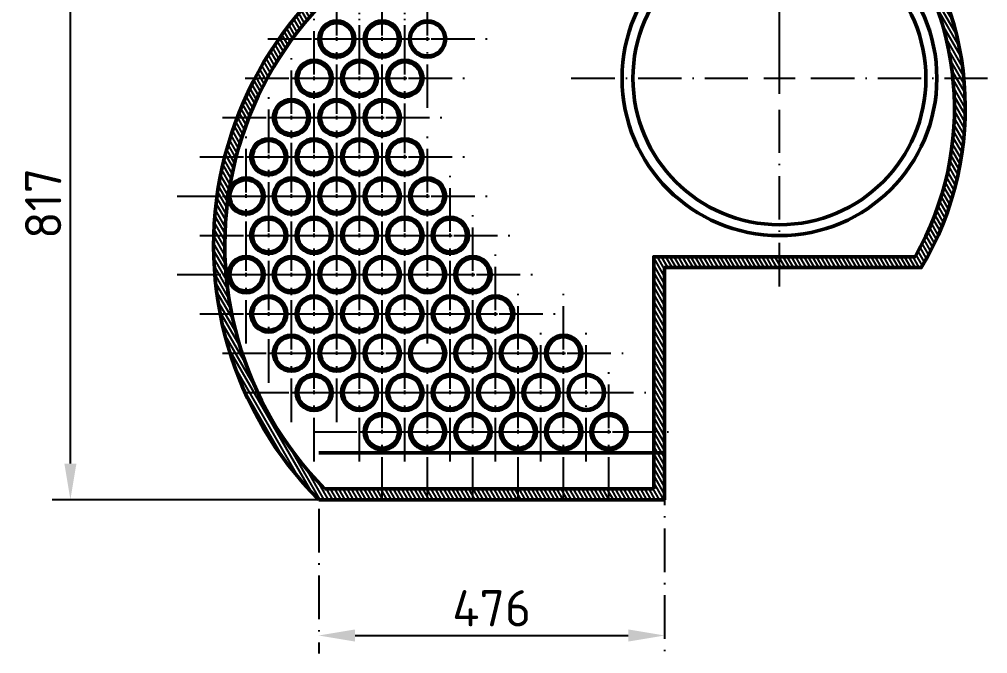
# Paper-space layout 'Layout1' of a CAD drawing. Header units: millimetres. Extents: x 198 to 1020, y 107 to 694.
# Drawn here: x 339.1 to 405.8, y 409.3 to 453 of the extents above; entities that cross this region are included whole.
import ezdxf

# ---------------------------------------------------------------- set-up
doc = ezdxf.new("R2010")
doc.units = ezdxf.units.MM
doc.header["$LTSCALE"] = 0.25
doc.linetypes.add('ACAD_ISO10W100', pattern=[18, 12, -3, 0, -3])
for name, color, linetype, lineweight in [('Center', 200, 'ACAD_ISO10W100', 25), ('Chu cai', 90, 'Continuous', 25), ('Dam', 7, 'Continuous', 50), ('NET 05', 130, 'Continuous', 50), ('NET MANH', 5, 'Continuous', 25), ('NET05', 7, 'Continuous', 50)]:
    doc.layers.add(name, color=color, linetype=linetype, lineweight=lineweight)
doc.styles.add('style2', font='isocpeur.ttf', dxfattribs={"height": 2.5})
doc.dimstyles.new('ISO-25 1 20', dxfattribs={"dimtxt": 2.5, "dimasz": 2.5, "dimexe": 1.25, "dimexo": 0.625, "dimtad": 1, "dimtoh": 1, "dimlfac": 20, "dimtxsty": 'style2', "dimcen": 2.5, "dimadec": 0, "dimazin": 0, "dimtfac": 1, "dimtmove": 0, "dimatfit": 3, "dimfxl": 1, "dimlwd": -1, "dimarcsym": 0})
pattern_1 = [(120, (922.4601, 392.8445), (-0.21650635, -0.125), [])]

# ---------------------------------------------------------------- blocks, each defined once
blk = doc.blocks.new('*U370')
at = {"layer": 'Center', "color": 0, "transparency": 16777216}
for p, q in [((0, 2.168), (0, 14.341)), ((-14.341, 0), (-2.168, 0)), ((2.168, 0), (14.341, 0)), ((0, -14.341), (0, -2.168))]:
    blk.add_line(p, q, dxfattribs=at)
at = {"layer": 'Center', "color": 0, "linetype": 'Continuous', "transparency": 16777216}
for p, q in [((0, -1.084), (0, 1.084)), ((-1.084, 0), (1.084, 0))]:
    blk.add_line(p, q, dxfattribs=at)
blk = doc.blocks.new('*U371')
at = {"layer": 'Center', "color": 0, "linetype": 'ACAD_ISO10W100', "transparency": 16777216}
for p, q in [((0, 0.25), (0, 4.75)), ((-4.75, 0), (-0.25, 0)), ((0.25, 0), (4.75, 0)), ((0, -4.75), (0, -0.25))]:
    blk.add_line(p, q, dxfattribs=at)
at = {"layer": 'Center', "color": 0, "linetype": 'Continuous', "transparency": 16777216}
for p, q in [((-0.125, 0), (0.125, 0)), ((0, -0.125), (0, 0.125))]:
    blk.add_line(p, q, dxfattribs=at)
blk = doc.blocks.new('*D491')
at = {"layer": 'Chu cai', "color": 0, "lineweight": -2}
for p, q in [((365.638, 454.989), (365.638, 473.789)), ((391.444, 449.576), (391.444, 473.789))]:
    blk.add_line(p, q, dxfattribs=at)
at = {"layer": 'Chu cai', "color": 0}
blk.add_line((368.138, 472.539), (388.944, 472.539), dxfattribs=at)
for points in [[(368.138, 472.955), (368.138, 472.122), (365.638, 472.539)], [(388.944, 472.955), (388.944, 472.122), (391.444, 472.539)]]:
    blk.add_solid(points, dxfattribs=at)
at = {"layer": 'Chu cai', "color": 0, "insert": (378.541, 474.414), "char_height": 2.5, "attachment_point": 5, "style": 'style2'}
blk.add_mtext('516', dxfattribs=at)
blk = doc.blocks.new('*U410')
at = {"layer": 'Center', "color": 0, "linetype": 'ACAD_ISO10W100', "transparency": 16777216}
for p, q in [((0, 0.25), (0, 4.75)), ((-4.75, 0), (-0.25, 0)), ((0.25, 0), (4.75, 0)), ((0, -4.75), (0, -0.25))]:
    blk.add_line(p, q, dxfattribs=at)
at = {"layer": 'Center', "color": 0, "linetype": 'Continuous', "transparency": 16777216}
for p, q in [((-0.125, 0), (0.125, 0)), ((0, -0.125), (0, 0.125))]:
    blk.add_line(p, q, dxfattribs=at)
blk = doc.blocks.new('*U394')
at = {"layer": 'Center', "color": 0, "linetype": 'ACAD_ISO10W100', "transparency": 16777216}
for p, q in [((0, 0.25), (0, 4.75)), ((-4.75, 0), (-0.25, 0)), ((0.25, 0), (4.75, 0)), ((0, -4.75), (0, -0.25))]:
    blk.add_line(p, q, dxfattribs=at)
at = {"layer": 'Center', "color": 0, "linetype": 'Continuous', "transparency": 16777216}
for p, q in [((-0.125, 0), (0.125, 0)), ((0, -0.125), (0, 0.125))]:
    blk.add_line(p, q, dxfattribs=at)
blk = doc.blocks.new('*U395')
at = {"layer": 'Center', "color": 0, "linetype": 'ACAD_ISO10W100', "transparency": 16777216}
for p, q in [((0, 0.25), (0, 4.75)), ((-4.75, 0), (-0.25, 0)), ((0.25, 0), (4.75, 0)), ((0, -4.75), (0, -0.25))]:
    blk.add_line(p, q, dxfattribs=at)
at = {"layer": 'Center', "color": 0, "linetype": 'Continuous', "transparency": 16777216}
for p, q in [((-0.125, 0), (0.125, 0)), ((0, -0.125), (0, 0.125))]:
    blk.add_line(p, q, dxfattribs=at)
blk = doc.blocks.new('*U396')
at = {"layer": 'Center', "color": 0, "linetype": 'ACAD_ISO10W100', "transparency": 16777216}
for p, q in [((0, 0.25), (0, 4.75)), ((-4.75, 0), (-0.25, 0)), ((0.25, 0), (4.75, 0)), ((0, -4.75), (0, -0.25))]:
    blk.add_line(p, q, dxfattribs=at)
at = {"layer": 'Center', "color": 0, "linetype": 'Continuous', "transparency": 16777216}
for p, q in [((-0.125, 0), (0.125, 0)), ((0, -0.125), (0, 0.125))]:
    blk.add_line(p, q, dxfattribs=at)
blk = doc.blocks.new('*U397')
at = {"layer": 'Center', "color": 0, "linetype": 'ACAD_ISO10W100', "transparency": 16777216}
for p, q in [((0, 0.25), (0, 4.75)), ((-4.75, 0), (-0.25, 0)), ((0.25, 0), (4.75, 0)), ((0, -4.75), (0, -0.25))]:
    blk.add_line(p, q, dxfattribs=at)
at = {"layer": 'Center', "color": 0, "linetype": 'Continuous', "transparency": 16777216}
for p, q in [((-0.125, 0), (0.125, 0)), ((0, -0.125), (0, 0.125))]:
    blk.add_line(p, q, dxfattribs=at)
blk = doc.blocks.new('*U398')
at = {"layer": 'Center', "color": 0, "linetype": 'ACAD_ISO10W100', "transparency": 16777216}
for p, q in [((0, 0.25), (0, 4.75)), ((-4.75, 0), (-0.25, 0)), ((0.25, 0), (4.75, 0)), ((0, -4.75), (0, -0.25))]:
    blk.add_line(p, q, dxfattribs=at)
at = {"layer": 'Center', "color": 0, "linetype": 'Continuous', "transparency": 16777216}
for p, q in [((-0.125, 0), (0.125, 0)), ((0, -0.125), (0, 0.125))]:
    blk.add_line(p, q, dxfattribs=at)
blk = doc.blocks.new('*U399')
at = {"layer": 'Center', "color": 0, "linetype": 'ACAD_ISO10W100', "transparency": 16777216}
for p, q in [((0, 0.25), (0, 4.75)), ((-4.75, 0), (-0.25, 0)), ((0.25, 0), (4.75, 0)), ((0, -4.75), (0, -0.25))]:
    blk.add_line(p, q, dxfattribs=at)
at = {"layer": 'Center', "color": 0, "linetype": 'Continuous', "transparency": 16777216}
for p, q in [((-0.125, 0), (0.125, 0)), ((0, -0.125), (0, 0.125))]:
    blk.add_line(p, q, dxfattribs=at)
blk = doc.blocks.new('*U400')
at = {"layer": 'Center', "color": 0, "linetype": 'ACAD_ISO10W100', "transparency": 16777216}
for p, q in [((0, 0.25), (0, 4.75)), ((-4.75, 0), (-0.25, 0)), ((0.25, 0), (4.75, 0)), ((0, -4.75), (0, -0.25))]:
    blk.add_line(p, q, dxfattribs=at)
at = {"layer": 'Center', "color": 0, "linetype": 'Continuous', "transparency": 16777216}
for p, q in [((-0.125, 0), (0.125, 0)), ((0, -0.125), (0, 0.125))]:
    blk.add_line(p, q, dxfattribs=at)
blk = doc.blocks.new('*U401')
at = {"layer": 'Center', "color": 0, "linetype": 'ACAD_ISO10W100', "transparency": 16777216}
for p, q in [((0, 0.25), (0, 4.75)), ((-4.75, 0), (-0.25, 0)), ((0.25, 0), (4.75, 0)), ((0, -4.75), (0, -0.25))]:
    blk.add_line(p, q, dxfattribs=at)
at = {"layer": 'Center', "color": 0, "linetype": 'Continuous', "transparency": 16777216}
for p, q in [((-0.125, 0), (0.125, 0)), ((0, -0.125), (0, 0.125))]:
    blk.add_line(p, q, dxfattribs=at)
blk = doc.blocks.new('*U411')
at = {"layer": 'Center', "color": 0, "linetype": 'ACAD_ISO10W100', "transparency": 16777216}
for p, q in [((0, 0.25), (0, 4.75)), ((-4.75, 0), (-0.25, 0)), ((0.25, 0), (4.75, 0)), ((0, -4.75), (0, -0.25))]:
    blk.add_line(p, q, dxfattribs=at)
at = {"layer": 'Center', "color": 0, "linetype": 'Continuous', "transparency": 16777216}
for p, q in [((-0.125, 0), (0.125, 0)), ((0, -0.125), (0, 0.125))]:
    blk.add_line(p, q, dxfattribs=at)
blk = doc.blocks.new('*U412')
at = {"layer": 'Center', "color": 0, "linetype": 'ACAD_ISO10W100', "transparency": 16777216}
for p, q in [((0, 0.25), (0, 4.75)), ((-4.75, 0), (-0.25, 0)), ((0.25, 0), (4.75, 0)), ((0, -4.75), (0, -0.25))]:
    blk.add_line(p, q, dxfattribs=at)
at = {"layer": 'Center', "color": 0, "linetype": 'Continuous', "transparency": 16777216}
for p, q in [((-0.125, 0), (0.125, 0)), ((0, -0.125), (0, 0.125))]:
    blk.add_line(p, q, dxfattribs=at)
blk = doc.blocks.new('*U413')
at = {"layer": 'Center', "color": 0, "linetype": 'ACAD_ISO10W100', "transparency": 16777216}
for p, q in [((0, 0.25), (0, 4.75)), ((-4.75, 0), (-0.25, 0)), ((0.25, 0), (4.75, 0)), ((0, -4.75), (0, -0.25))]:
    blk.add_line(p, q, dxfattribs=at)
at = {"layer": 'Center', "color": 0, "linetype": 'Continuous', "transparency": 16777216}
for p, q in [((-0.125, 0), (0.125, 0)), ((0, -0.125), (0, 0.125))]:
    blk.add_line(p, q, dxfattribs=at)
blk = doc.blocks.new('*U414')
at = {"layer": 'Center', "color": 0, "linetype": 'ACAD_ISO10W100', "transparency": 16777216}
for p, q in [((0, 0.25), (0, 4.75)), ((-4.75, 0), (-0.25, 0)), ((0.25, 0), (4.75, 0)), ((0, -4.75), (0, -0.25))]:
    blk.add_line(p, q, dxfattribs=at)
at = {"layer": 'Center', "color": 0, "linetype": 'Continuous', "transparency": 16777216}
for p, q in [((-0.125, 0), (0.125, 0)), ((0, -0.125), (0, 0.125))]:
    blk.add_line(p, q, dxfattribs=at)
blk = doc.blocks.new('*U415')
at = {"layer": 'Center', "color": 0, "linetype": 'ACAD_ISO10W100', "transparency": 16777216}
for p, q in [((0, 0.25), (0, 4.75)), ((-4.75, 0), (-0.25, 0)), ((0.25, 0), (4.75, 0)), ((0, -4.75), (0, -0.25))]:
    blk.add_line(p, q, dxfattribs=at)
at = {"layer": 'Center', "color": 0, "linetype": 'Continuous', "transparency": 16777216}
for p, q in [((-0.125, 0), (0.125, 0)), ((0, -0.125), (0, 0.125))]:
    blk.add_line(p, q, dxfattribs=at)
blk = doc.blocks.new('*U416')
at = {"layer": 'Center', "color": 0, "linetype": 'ACAD_ISO10W100', "transparency": 16777216}
for p, q in [((0, 0.25), (0, 4.75)), ((-4.75, 0), (-0.25, 0)), ((0.25, 0), (4.75, 0)), ((0, -4.75), (0, -0.25))]:
    blk.add_line(p, q, dxfattribs=at)
at = {"layer": 'Center', "color": 0, "linetype": 'Continuous', "transparency": 16777216}
for p, q in [((-0.125, 0), (0.125, 0)), ((0, -0.125), (0, 0.125))]:
    blk.add_line(p, q, dxfattribs=at)
blk = doc.blocks.new('*U417')
at = {"layer": 'Center', "color": 0, "linetype": 'ACAD_ISO10W100', "transparency": 16777216}
for p, q in [((0, 0.25), (0, 4.75)), ((-4.75, 0), (-0.25, 0)), ((0.25, 0), (4.75, 0)), ((0, -4.75), (0, -0.25))]:
    blk.add_line(p, q, dxfattribs=at)
at = {"layer": 'Center', "color": 0, "linetype": 'Continuous', "transparency": 16777216}
for p, q in [((-0.125, 0), (0.125, 0)), ((0, -0.125), (0, 0.125))]:
    blk.add_line(p, q, dxfattribs=at)
blk = doc.blocks.new('*U418')
at = {"layer": 'Center', "color": 0, "linetype": 'ACAD_ISO10W100', "transparency": 16777216}
for p, q in [((0, 0.25), (0, 4.75)), ((-4.75, 0), (-0.25, 0)), ((0.25, 0), (4.75, 0)), ((0, -4.75), (0, -0.25))]:
    blk.add_line(p, q, dxfattribs=at)
at = {"layer": 'Center', "color": 0, "linetype": 'Continuous', "transparency": 16777216}
for p, q in [((-0.125, 0), (0.125, 0)), ((0, -0.125), (0, 0.125))]:
    blk.add_line(p, q, dxfattribs=at)
blk = doc.blocks.new('*U372')
at = {"layer": 'Center', "color": 0, "linetype": 'ACAD_ISO10W100', "transparency": 16777216}
for p, q in [((0, 0.25), (0, 4.75)), ((-4.75, 0), (-0.25, 0)), ((0.25, 0), (4.75, 0)), ((0, -4.75), (0, -0.25))]:
    blk.add_line(p, q, dxfattribs=at)
at = {"layer": 'Center', "color": 0, "linetype": 'Continuous', "transparency": 16777216}
for p, q in [((-0.125, 0), (0.125, 0)), ((0, -0.125), (0, 0.125))]:
    blk.add_line(p, q, dxfattribs=at)
blk = doc.blocks.new('*U373')
at = {"layer": 'Center', "color": 0, "linetype": 'ACAD_ISO10W100', "transparency": 16777216}
for p, q in [((0, 0.25), (0, 4.75)), ((-4.75, 0), (-0.25, 0)), ((0.25, 0), (4.75, 0)), ((0, -4.75), (0, -0.25))]:
    blk.add_line(p, q, dxfattribs=at)
at = {"layer": 'Center', "color": 0, "linetype": 'Continuous', "transparency": 16777216}
for p, q in [((-0.125, 0), (0.125, 0)), ((0, -0.125), (0, 0.125))]:
    blk.add_line(p, q, dxfattribs=at)
blk = doc.blocks.new('*U374')
at = {"layer": 'Center', "color": 0, "linetype": 'ACAD_ISO10W100', "transparency": 16777216}
for p, q in [((0, 0.25), (0, 4.75)), ((-4.75, 0), (-0.25, 0)), ((0.25, 0), (4.75, 0)), ((0, -4.75), (0, -0.25))]:
    blk.add_line(p, q, dxfattribs=at)
at = {"layer": 'Center', "color": 0, "linetype": 'Continuous', "transparency": 16777216}
for p, q in [((-0.125, 0), (0.125, 0)), ((0, -0.125), (0, 0.125))]:
    blk.add_line(p, q, dxfattribs=at)
blk = doc.blocks.new('*U389')
at = {"layer": 'Center', "color": 0, "linetype": 'ACAD_ISO10W100', "transparency": 16777216}
for p, q in [((0, 0.25), (0, 4.75)), ((-4.75, 0), (-0.25, 0)), ((0.25, 0), (4.75, 0)), ((0, -4.75), (0, -0.25))]:
    blk.add_line(p, q, dxfattribs=at)
at = {"layer": 'Center', "color": 0, "linetype": 'Continuous', "transparency": 16777216}
for p, q in [((-0.125, 0), (0.125, 0)), ((0, -0.125), (0, 0.125))]:
    blk.add_line(p, q, dxfattribs=at)
blk = doc.blocks.new('*U390')
at = {"layer": 'Center', "color": 0, "linetype": 'ACAD_ISO10W100', "transparency": 16777216}
for p, q in [((0, 0.25), (0, 4.75)), ((-4.75, 0), (-0.25, 0)), ((0.25, 0), (4.75, 0)), ((0, -4.75), (0, -0.25))]:
    blk.add_line(p, q, dxfattribs=at)
at = {"layer": 'Center', "color": 0, "linetype": 'Continuous', "transparency": 16777216}
for p, q in [((-0.125, 0), (0.125, 0)), ((0, -0.125), (0, 0.125))]:
    blk.add_line(p, q, dxfattribs=at)
blk = doc.blocks.new('*U391')
at = {"layer": 'Center', "color": 0, "linetype": 'ACAD_ISO10W100', "transparency": 16777216}
for p, q in [((0, 0.25), (0, 4.75)), ((-4.75, 0), (-0.25, 0)), ((0.25, 0), (4.75, 0)), ((0, -4.75), (0, -0.25))]:
    blk.add_line(p, q, dxfattribs=at)
at = {"layer": 'Center', "color": 0, "linetype": 'Continuous', "transparency": 16777216}
for p, q in [((-0.125, 0), (0.125, 0)), ((0, -0.125), (0, 0.125))]:
    blk.add_line(p, q, dxfattribs=at)
blk = doc.blocks.new('*U392')
at = {"layer": 'Center', "color": 0, "linetype": 'ACAD_ISO10W100', "transparency": 16777216}
for p, q in [((0, 0.25), (0, 4.75)), ((-4.75, 0), (-0.25, 0)), ((0.25, 0), (4.75, 0)), ((0, -4.75), (0, -0.25))]:
    blk.add_line(p, q, dxfattribs=at)
at = {"layer": 'Center', "color": 0, "linetype": 'Continuous', "transparency": 16777216}
for p, q in [((-0.125, 0), (0.125, 0)), ((0, -0.125), (0, 0.125))]:
    blk.add_line(p, q, dxfattribs=at)
blk = doc.blocks.new('*U393')
at = {"layer": 'Center', "color": 0, "linetype": 'ACAD_ISO10W100', "transparency": 16777216}
for p, q in [((0, 0.25), (0, 4.75)), ((-4.75, 0), (-0.25, 0)), ((0.25, 0), (4.75, 0)), ((0, -4.75), (0, -0.25))]:
    blk.add_line(p, q, dxfattribs=at)
at = {"layer": 'Center', "color": 0, "linetype": 'Continuous', "transparency": 16777216}
for p, q in [((-0.125, 0), (0.125, 0)), ((0, -0.125), (0, 0.125))]:
    blk.add_line(p, q, dxfattribs=at)
blk = doc.blocks.new('*U427')
at = {"layer": 'Center', "color": 0, "linetype": 'ACAD_ISO10W100', "transparency": 16777216}
for p, q in [((0, 0.25), (0, 4.75)), ((-4.75, 0), (-0.25, 0)), ((0.25, 0), (4.75, 0)), ((0, -4.75), (0, -0.25))]:
    blk.add_line(p, q, dxfattribs=at)
at = {"layer": 'Center', "color": 0, "linetype": 'Continuous', "transparency": 16777216}
for p, q in [((-0.125, 0), (0.125, 0)), ((0, -0.125), (0, 0.125))]:
    blk.add_line(p, q, dxfattribs=at)
blk = doc.blocks.new('*U428')
at = {"layer": 'Center', "color": 0, "linetype": 'ACAD_ISO10W100', "transparency": 16777216}
for p, q in [((0, 0.25), (0, 4.75)), ((-4.75, 0), (-0.25, 0)), ((0.25, 0), (4.75, 0)), ((0, -4.75), (0, -0.25))]:
    blk.add_line(p, q, dxfattribs=at)
at = {"layer": 'Center', "color": 0, "linetype": 'Continuous', "transparency": 16777216}
for p, q in [((-0.125, 0), (0.125, 0)), ((0, -0.125), (0, 0.125))]:
    blk.add_line(p, q, dxfattribs=at)
blk = doc.blocks.new('*U429')
at = {"layer": 'Center', "color": 0, "linetype": 'ACAD_ISO10W100', "transparency": 16777216}
for p, q in [((0, 0.25), (0, 4.75)), ((-4.75, 0), (-0.25, 0)), ((0.25, 0), (4.75, 0)), ((0, -4.75), (0, -0.25))]:
    blk.add_line(p, q, dxfattribs=at)
at = {"layer": 'Center', "color": 0, "linetype": 'Continuous', "transparency": 16777216}
for p, q in [((-0.125, 0), (0.125, 0)), ((0, -0.125), (0, 0.125))]:
    blk.add_line(p, q, dxfattribs=at)
blk = doc.blocks.new('*U430')
at = {"layer": 'Center', "color": 0, "linetype": 'ACAD_ISO10W100', "transparency": 16777216}
for p, q in [((0, 0.25), (0, 4.75)), ((-4.75, 0), (-0.25, 0)), ((0.25, 0), (4.75, 0)), ((0, -4.75), (0, -0.25))]:
    blk.add_line(p, q, dxfattribs=at)
at = {"layer": 'Center', "color": 0, "linetype": 'Continuous', "transparency": 16777216}
for p, q in [((-0.125, 0), (0.125, 0)), ((0, -0.125), (0, 0.125))]:
    blk.add_line(p, q, dxfattribs=at)
blk = doc.blocks.new('*U431')
at = {"layer": 'Center', "color": 0, "linetype": 'ACAD_ISO10W100', "transparency": 16777216}
for p, q in [((0, 0.25), (0, 4.75)), ((-4.75, 0), (-0.25, 0)), ((0.25, 0), (4.75, 0)), ((0, -4.75), (0, -0.25))]:
    blk.add_line(p, q, dxfattribs=at)
at = {"layer": 'Center', "color": 0, "linetype": 'Continuous', "transparency": 16777216}
for p, q in [((-0.125, 0), (0.125, 0)), ((0, -0.125), (0, 0.125))]:
    blk.add_line(p, q, dxfattribs=at)
blk = doc.blocks.new('*U432')
at = {"layer": 'Center', "color": 0, "linetype": 'ACAD_ISO10W100', "transparency": 16777216}
for p, q in [((0, 0.25), (0, 4.75)), ((-4.75, 0), (-0.25, 0)), ((0.25, 0), (4.75, 0)), ((0, -4.75), (0, -0.25))]:
    blk.add_line(p, q, dxfattribs=at)
at = {"layer": 'Center', "color": 0, "linetype": 'Continuous', "transparency": 16777216}
for p, q in [((-0.125, 0), (0.125, 0)), ((0, -0.125), (0, 0.125))]:
    blk.add_line(p, q, dxfattribs=at)
blk = doc.blocks.new('*U433')
at = {"layer": 'Center', "color": 0, "linetype": 'ACAD_ISO10W100', "transparency": 16777216}
for p, q in [((0, 0.25), (0, 4.75)), ((-4.75, 0), (-0.25, 0)), ((0.25, 0), (4.75, 0)), ((0, -4.75), (0, -0.25))]:
    blk.add_line(p, q, dxfattribs=at)
at = {"layer": 'Center', "color": 0, "linetype": 'Continuous', "transparency": 16777216}
for p, q in [((-0.125, 0), (0.125, 0)), ((0, -0.125), (0, 0.125))]:
    blk.add_line(p, q, dxfattribs=at)
blk = doc.blocks.new('*U434')
at = {"layer": 'Center', "color": 0, "linetype": 'ACAD_ISO10W100', "transparency": 16777216}
for p, q in [((0, 0.25), (0, 4.75)), ((-4.75, 0), (-0.25, 0)), ((0.25, 0), (4.75, 0)), ((0, -4.75), (0, -0.25))]:
    blk.add_line(p, q, dxfattribs=at)
at = {"layer": 'Center', "color": 0, "linetype": 'Continuous', "transparency": 16777216}
for p, q in [((-0.125, 0), (0.125, 0)), ((0, -0.125), (0, 0.125))]:
    blk.add_line(p, q, dxfattribs=at)
blk = doc.blocks.new('*U402')
at = {"layer": 'Center', "color": 0, "linetype": 'ACAD_ISO10W100', "transparency": 16777216}
for p, q in [((0, 0.25), (0, 4.75)), ((-4.75, 0), (-0.25, 0)), ((0.25, 0), (4.75, 0)), ((0, -4.75), (0, -0.25))]:
    blk.add_line(p, q, dxfattribs=at)
at = {"layer": 'Center', "color": 0, "linetype": 'Continuous', "transparency": 16777216}
for p, q in [((-0.125, 0), (0.125, 0)), ((0, -0.125), (0, 0.125))]:
    blk.add_line(p, q, dxfattribs=at)
blk = doc.blocks.new('*U403')
at = {"layer": 'Center', "color": 0, "linetype": 'ACAD_ISO10W100', "transparency": 16777216}
for p, q in [((0, 0.25), (0, 4.75)), ((-4.75, 0), (-0.25, 0)), ((0.25, 0), (4.75, 0)), ((0, -4.75), (0, -0.25))]:
    blk.add_line(p, q, dxfattribs=at)
at = {"layer": 'Center', "color": 0, "linetype": 'Continuous', "transparency": 16777216}
for p, q in [((-0.125, 0), (0.125, 0)), ((0, -0.125), (0, 0.125))]:
    blk.add_line(p, q, dxfattribs=at)
blk = doc.blocks.new('*U404')
at = {"layer": 'Center', "color": 0, "linetype": 'ACAD_ISO10W100', "transparency": 16777216}
for p, q in [((0, 0.25), (0, 4.75)), ((-4.75, 0), (-0.25, 0)), ((0.25, 0), (4.75, 0)), ((0, -4.75), (0, -0.25))]:
    blk.add_line(p, q, dxfattribs=at)
at = {"layer": 'Center', "color": 0, "linetype": 'Continuous', "transparency": 16777216}
for p, q in [((-0.125, 0), (0.125, 0)), ((0, -0.125), (0, 0.125))]:
    blk.add_line(p, q, dxfattribs=at)
blk = doc.blocks.new('*U405')
at = {"layer": 'Center', "color": 0, "linetype": 'ACAD_ISO10W100', "transparency": 16777216}
for p, q in [((0, 0.25), (0, 4.75)), ((-4.75, 0), (-0.25, 0)), ((0.25, 0), (4.75, 0)), ((0, -4.75), (0, -0.25))]:
    blk.add_line(p, q, dxfattribs=at)
at = {"layer": 'Center', "color": 0, "linetype": 'Continuous', "transparency": 16777216}
for p, q in [((-0.125, 0), (0.125, 0)), ((0, -0.125), (0, 0.125))]:
    blk.add_line(p, q, dxfattribs=at)
blk = doc.blocks.new('*U406')
at = {"layer": 'Center', "color": 0, "linetype": 'ACAD_ISO10W100', "transparency": 16777216}
for p, q in [((0, 0.25), (0, 4.75)), ((-4.75, 0), (-0.25, 0)), ((0.25, 0), (4.75, 0)), ((0, -4.75), (0, -0.25))]:
    blk.add_line(p, q, dxfattribs=at)
at = {"layer": 'Center', "color": 0, "linetype": 'Continuous', "transparency": 16777216}
for p, q in [((-0.125, 0), (0.125, 0)), ((0, -0.125), (0, 0.125))]:
    blk.add_line(p, q, dxfattribs=at)
blk = doc.blocks.new('*U407')
at = {"layer": 'Center', "color": 0, "linetype": 'ACAD_ISO10W100', "transparency": 16777216}
for p, q in [((0, 0.25), (0, 4.75)), ((-4.75, 0), (-0.25, 0)), ((0.25, 0), (4.75, 0)), ((0, -4.75), (0, -0.25))]:
    blk.add_line(p, q, dxfattribs=at)
at = {"layer": 'Center', "color": 0, "linetype": 'Continuous', "transparency": 16777216}
for p, q in [((-0.125, 0), (0.125, 0)), ((0, -0.125), (0, 0.125))]:
    blk.add_line(p, q, dxfattribs=at)
blk = doc.blocks.new('*U408')
at = {"layer": 'Center', "color": 0, "linetype": 'ACAD_ISO10W100', "transparency": 16777216}
for p, q in [((0, 0.25), (0, 4.75)), ((-4.75, 0), (-0.25, 0)), ((0.25, 0), (4.75, 0)), ((0, -4.75), (0, -0.25))]:
    blk.add_line(p, q, dxfattribs=at)
at = {"layer": 'Center', "color": 0, "linetype": 'Continuous', "transparency": 16777216}
for p, q in [((-0.125, 0), (0.125, 0)), ((0, -0.125), (0, 0.125))]:
    blk.add_line(p, q, dxfattribs=at)
blk = doc.blocks.new('*U409')
at = {"layer": 'Center', "color": 0, "linetype": 'ACAD_ISO10W100', "transparency": 16777216}
for p, q in [((0, 0.25), (0, 4.75)), ((-4.75, 0), (-0.25, 0)), ((0.25, 0), (4.75, 0)), ((0, -4.75), (0, -0.25))]:
    blk.add_line(p, q, dxfattribs=at)
at = {"layer": 'Center', "color": 0, "linetype": 'Continuous', "transparency": 16777216}
for p, q in [((-0.125, 0), (0.125, 0)), ((0, -0.125), (0, 0.125))]:
    blk.add_line(p, q, dxfattribs=at)
blk = doc.blocks.new('*U419')
at = {"layer": 'Center', "color": 0, "linetype": 'ACAD_ISO10W100', "transparency": 16777216}
for p, q in [((0, 0.25), (0, 4.75)), ((-4.75, 0), (-0.25, 0)), ((0.25, 0), (4.75, 0)), ((0, -4.75), (0, -0.25))]:
    blk.add_line(p, q, dxfattribs=at)
at = {"layer": 'Center', "color": 0, "linetype": 'Continuous', "transparency": 16777216}
for p, q in [((-0.125, 0), (0.125, 0)), ((0, -0.125), (0, 0.125))]:
    blk.add_line(p, q, dxfattribs=at)
blk = doc.blocks.new('*U420')
at = {"layer": 'Center', "color": 0, "linetype": 'ACAD_ISO10W100', "transparency": 16777216}
for p, q in [((0, 0.25), (0, 4.75)), ((-4.75, 0), (-0.25, 0)), ((0.25, 0), (4.75, 0)), ((0, -4.75), (0, -0.25))]:
    blk.add_line(p, q, dxfattribs=at)
at = {"layer": 'Center', "color": 0, "linetype": 'Continuous', "transparency": 16777216}
for p, q in [((-0.125, 0), (0.125, 0)), ((0, -0.125), (0, 0.125))]:
    blk.add_line(p, q, dxfattribs=at)
blk = doc.blocks.new('*U421')
at = {"layer": 'Center', "color": 0, "linetype": 'ACAD_ISO10W100', "transparency": 16777216}
for p, q in [((0, 0.25), (0, 4.75)), ((-4.75, 0), (-0.25, 0)), ((0.25, 0), (4.75, 0)), ((0, -4.75), (0, -0.25))]:
    blk.add_line(p, q, dxfattribs=at)
at = {"layer": 'Center', "color": 0, "linetype": 'Continuous', "transparency": 16777216}
for p, q in [((-0.125, 0), (0.125, 0)), ((0, -0.125), (0, 0.125))]:
    blk.add_line(p, q, dxfattribs=at)
blk = doc.blocks.new('*U422')
at = {"layer": 'Center', "color": 0, "linetype": 'ACAD_ISO10W100', "transparency": 16777216}
for p, q in [((0, 0.25), (0, 4.75)), ((-4.75, 0), (-0.25, 0)), ((0.25, 0), (4.75, 0)), ((0, -4.75), (0, -0.25))]:
    blk.add_line(p, q, dxfattribs=at)
at = {"layer": 'Center', "color": 0, "linetype": 'Continuous', "transparency": 16777216}
for p, q in [((-0.125, 0), (0.125, 0)), ((0, -0.125), (0, 0.125))]:
    blk.add_line(p, q, dxfattribs=at)
blk = doc.blocks.new('*U423')
at = {"layer": 'Center', "color": 0, "linetype": 'ACAD_ISO10W100', "transparency": 16777216}
for p, q in [((0, 0.25), (0, 4.75)), ((-4.75, 0), (-0.25, 0)), ((0.25, 0), (4.75, 0)), ((0, -4.75), (0, -0.25))]:
    blk.add_line(p, q, dxfattribs=at)
at = {"layer": 'Center', "color": 0, "linetype": 'Continuous', "transparency": 16777216}
for p, q in [((-0.125, 0), (0.125, 0)), ((0, -0.125), (0, 0.125))]:
    blk.add_line(p, q, dxfattribs=at)
blk = doc.blocks.new('*U424')
at = {"layer": 'Center', "color": 0, "linetype": 'ACAD_ISO10W100', "transparency": 16777216}
for p, q in [((0, 0.25), (0, 4.75)), ((-4.75, 0), (-0.25, 0)), ((0.25, 0), (4.75, 0)), ((0, -4.75), (0, -0.25))]:
    blk.add_line(p, q, dxfattribs=at)
at = {"layer": 'Center', "color": 0, "linetype": 'Continuous', "transparency": 16777216}
for p, q in [((-0.125, 0), (0.125, 0)), ((0, -0.125), (0, 0.125))]:
    blk.add_line(p, q, dxfattribs=at)
blk = doc.blocks.new('*U425')
at = {"layer": 'Center', "color": 0, "linetype": 'ACAD_ISO10W100', "transparency": 16777216}
for p, q in [((0, 0.25), (0, 4.75)), ((-4.75, 0), (-0.25, 0)), ((0.25, 0), (4.75, 0)), ((0, -4.75), (0, -0.25))]:
    blk.add_line(p, q, dxfattribs=at)
at = {"layer": 'Center', "color": 0, "linetype": 'Continuous', "transparency": 16777216}
for p, q in [((-0.125, 0), (0.125, 0)), ((0, -0.125), (0, 0.125))]:
    blk.add_line(p, q, dxfattribs=at)
blk = doc.blocks.new('*U426')
at = {"layer": 'Center', "color": 0, "linetype": 'ACAD_ISO10W100', "transparency": 16777216}
for p, q in [((0, 0.25), (0, 4.75)), ((-4.75, 0), (-0.25, 0)), ((0.25, 0), (4.75, 0)), ((0, -4.75), (0, -0.25))]:
    blk.add_line(p, q, dxfattribs=at)
at = {"layer": 'Center', "color": 0, "linetype": 'Continuous', "transparency": 16777216}
for p, q in [((-0.125, 0), (0.125, 0)), ((0, -0.125), (0, 0.125))]:
    blk.add_line(p, q, dxfattribs=at)
blk = doc.blocks.new('*U435')
at = {"layer": 'Center', "color": 0, "linetype": 'ACAD_ISO10W100', "transparency": 16777216}
for p, q in [((0, 0.25), (0, 4.75)), ((-4.75, 0), (-0.25, 0)), ((0.25, 0), (4.75, 0)), ((0, -4.75), (0, -0.25))]:
    blk.add_line(p, q, dxfattribs=at)
at = {"layer": 'Center', "color": 0, "linetype": 'Continuous', "transparency": 16777216}
for p, q in [((-0.125, 0), (0.125, 0)), ((0, -0.125), (0, 0.125))]:
    blk.add_line(p, q, dxfattribs=at)
blk = doc.blocks.new('*U436')
at = {"layer": 'Center', "color": 0, "linetype": 'ACAD_ISO10W100', "transparency": 16777216}
for p, q in [((0, 0.25), (0, 4.75)), ((-4.75, 0), (-0.25, 0)), ((0.25, 0), (4.75, 0)), ((0, -4.75), (0, -0.25))]:
    blk.add_line(p, q, dxfattribs=at)
at = {"layer": 'Center', "color": 0, "linetype": 'Continuous', "transparency": 16777216}
for p, q in [((-0.125, 0), (0.125, 0)), ((0, -0.125), (0, 0.125))]:
    blk.add_line(p, q, dxfattribs=at)
blk = doc.blocks.new('*U437')
at = {"layer": 'Center', "color": 0, "linetype": 'ACAD_ISO10W100', "transparency": 16777216}
for p, q in [((0, 0.25), (0, 4.75)), ((-4.75, 0), (-0.25, 0)), ((0.25, 0), (4.75, 0)), ((0, -4.75), (0, -0.25))]:
    blk.add_line(p, q, dxfattribs=at)
at = {"layer": 'Center', "color": 0, "linetype": 'Continuous', "transparency": 16777216}
for p, q in [((-0.125, 0), (0.125, 0)), ((0, -0.125), (0, 0.125))]:
    blk.add_line(p, q, dxfattribs=at)
blk = doc.blocks.new('*U438')
at = {"layer": 'Center', "color": 0, "linetype": 'ACAD_ISO10W100', "transparency": 16777216}
for p, q in [((0, 0.25), (0, 4.75)), ((-4.75, 0), (-0.25, 0)), ((0.25, 0), (4.75, 0)), ((0, -4.75), (0, -0.25))]:
    blk.add_line(p, q, dxfattribs=at)
at = {"layer": 'Center', "color": 0, "linetype": 'Continuous', "transparency": 16777216}
for p, q in [((-0.125, 0), (0.125, 0)), ((0, -0.125), (0, 0.125))]:
    blk.add_line(p, q, dxfattribs=at)
blk = doc.blocks.new('*U439')
at = {"layer": 'Center', "color": 0, "linetype": 'ACAD_ISO10W100', "transparency": 16777216}
for p, q in [((0, 0.25), (0, 4.75)), ((-4.75, 0), (-0.25, 0)), ((0.25, 0), (4.75, 0)), ((0, -4.75), (0, -0.25))]:
    blk.add_line(p, q, dxfattribs=at)
at = {"layer": 'Center', "color": 0, "linetype": 'Continuous', "transparency": 16777216}
for p, q in [((-0.125, 0), (0.125, 0)), ((0, -0.125), (0, 0.125))]:
    blk.add_line(p, q, dxfattribs=at)
blk = doc.blocks.new('*U440')
at = {"layer": 'Center', "color": 0, "linetype": 'ACAD_ISO10W100', "transparency": 16777216}
for p, q in [((0, 0.25), (0, 4.75)), ((-4.75, 0), (-0.25, 0)), ((0.25, 0), (4.75, 0)), ((0, -4.75), (0, -0.25))]:
    blk.add_line(p, q, dxfattribs=at)
at = {"layer": 'Center', "color": 0, "linetype": 'Continuous', "transparency": 16777216}
for p, q in [((-0.125, 0), (0.125, 0)), ((0, -0.125), (0, 0.125))]:
    blk.add_line(p, q, dxfattribs=at)
blk = doc.blocks.new('*U441')
at = {"layer": 'Center', "color": 0, "linetype": 'ACAD_ISO10W100', "transparency": 16777216}
for p, q in [((0, 0.25), (0, 4.75)), ((-4.75, 0), (-0.25, 0)), ((0.25, 0), (4.75, 0)), ((0, -4.75), (0, -0.25))]:
    blk.add_line(p, q, dxfattribs=at)
at = {"layer": 'Center', "color": 0, "linetype": 'Continuous', "transparency": 16777216}
for p, q in [((-0.125, 0), (0.125, 0)), ((0, -0.125), (0, 0.125))]:
    blk.add_line(p, q, dxfattribs=at)
blk = doc.blocks.new('*U442')
at = {"layer": 'Center', "color": 0, "linetype": 'ACAD_ISO10W100', "transparency": 16777216}
for p, q in [((0, 0.25), (0, 4.75)), ((-4.75, 0), (-0.25, 0)), ((0.25, 0), (4.75, 0)), ((0, -4.75), (0, -0.25))]:
    blk.add_line(p, q, dxfattribs=at)
at = {"layer": 'Center', "color": 0, "linetype": 'Continuous', "transparency": 16777216}
for p, q in [((-0.125, 0), (0.125, 0)), ((0, -0.125), (0, 0.125))]:
    blk.add_line(p, q, dxfattribs=at)
blk = doc.blocks.new('*U443')
at = {"layer": 'Center', "color": 0, "linetype": 'ACAD_ISO10W100', "transparency": 16777216}
for p, q in [((0, 0.25), (0, 4.75)), ((-4.75, 0), (-0.25, 0)), ((0.25, 0), (4.75, 0)), ((0, -4.75), (0, -0.25))]:
    blk.add_line(p, q, dxfattribs=at)
at = {"layer": 'Center', "color": 0, "linetype": 'Continuous', "transparency": 16777216}
for p, q in [((-0.125, 0), (0.125, 0)), ((0, -0.125), (0, 0.125))]:
    blk.add_line(p, q, dxfattribs=at)
blk = doc.blocks.new('*D494')
at = {"layer": 'Chu cai', "color": 0, "linetype": 'ACAD_ISO10W100', "lineweight": -2}
for p, q in [((383.532, 422.522), (383.532, 409.301)), ((359.708, 419.278), (359.708, 409.301))]:
    blk.add_line(p, q, dxfattribs=at)
at = {"layer": 'Chu cai', "color": 0}
blk.add_line((362.208, 410.551), (381.032, 410.551), dxfattribs=at)
at = {"layer": 'Chu cai', "color": 0, "linetype": 'ACAD_ISO10W100'}
for points in [[(362.208, 410.967), (362.208, 410.134), (359.708, 410.551)], [(381.032, 410.967), (381.032, 410.134), (383.532, 410.551)]]:
    blk.add_solid(points, dxfattribs=at)
at = {"layer": 'Chu cai', "color": 0, "linetype": 'ACAD_ISO10W100', "insert": (371.62, 412.426), "char_height": 2.5, "attachment_point": 5, "style": 'style2'}
blk.add_mtext('476', dxfattribs=at)
blk = doc.blocks.new('*D495')
at = {"layer": 'Chu cai', "color": 0, "lineweight": -2}
for p, q in [((382.907, 460.749), (341.345, 460.749)), ((382.907, 419.903), (341.345, 419.903))]:
    blk.add_line(p, q, dxfattribs=at)
at = {"layer": 'Chu cai', "color": 0}
blk.add_line((342.595, 422.403), (342.595, 458.249), dxfattribs=at)
for points in [[(342.179, 458.249), (343.012, 458.249), (342.595, 460.749)], [(342.179, 422.403), (343.012, 422.403), (342.595, 419.903)]]:
    blk.add_solid(points, dxfattribs=at)
at = {"layer": 'Chu cai', "color": 0, "insert": (340.72, 440.326), "char_height": 2.5, "attachment_point": 5, "rotation": 90, "style": 'style2'}
blk.add_mtext('817', dxfattribs=at)

psp = doc.layouts.get("Layout1")

# ---------------------------------------------------------------- hatches: boundary and pattern name
at = {"layer": 'NET MANH', "linetype": 'ACAD_ISO10W100'}
h = psp.add_hatch(dxfattribs=at)
h.set_pattern_fill('_USER', color=256, scale=0.25, angle=120, pattern_type=0)
h.set_pattern_definition(pattern_1)
h.paths.add_polyline_path([(404.14668, 448.95135), (403.39308, 448.95135, -0.15557989), (400.78245, 436.65318), (391.44403, 436.65318), (391.44403, 435.90318), (401.21318, 435.90318, 0.15992496)])
h.paths.add_polyline_path([(369.16851, 460.07533), (391.44403, 460.07533), (391.44403, 460.74854), (368.83792, 460.74854, 0.07271052), (362.51292, 457.35994), (362.51292, 456.42554, -0.07956332)])
h.paths.add_polyline_path([(356.15859, 448.95135), (355.30545, 448.95135, 0.02995086), (354.08522, 446.24502), (354.89596, 446.24502, -0.03113576)])
h.paths.add_polyline_path([(357.87653, 451.65768), (356.95508, 451.65768, 0.03198036), (355.30545, 448.95135), (356.15859, 448.95135, -0.03342576)])
h.paths.add_polyline_path([(360.18686, 454.36401), (359.15106, 454.36401, 0.03517356), (356.95508, 451.65768), (357.87653, 451.65768, -0.03711429)])
h.paths.add_polyline_path([(362.51292, 456.42554), (362.51292, 457.35994, 0.02022145), (360.95042, 456.10302), (360.95042, 455.10125, -0.02134356)])
h.paths.add_polyline_path([(360.95042, 455.10125), (360.95042, 456.10302, 0.02523955), (359.15106, 454.36401), (360.18686, 454.36401, -0.01105662)])
h.paths.add_polyline_path([(354.89596, 446.24502), (354.08522, 446.24502, 0.02863582), (353.22889, 443.53869), (354.01427, 443.53869, -0.02967304)])
h.paths.add_polyline_path([(354.01427, 443.53869), (353.22889, 443.53869, 0.02782001), (352.6984, 440.83236), (353.45042, 440.83236, -0.09681656), (353.54242, 441.30304, -0.02381264)])
h.paths.add_polyline_path([(353.45546, 440.7202, -0.0224648), (353.45042, 440.83236), (352.6984, 440.83236, 0.0273945), (352.47281, 438.12603), (353.24335, 438.12603, -0.02713065)])
h.paths.add_polyline_path([(353.24335, 438.12603), (352.47281, 438.12603, 0.02730908), (352.54377, 435.4197), (353.32211, 435.4197, -0.02822309)])
h.paths.add_polyline_path([(353.32211, 435.4197), (353.07542, 435.4197), (352.54377, 435.4197, 0.02755417), (352.91388, 432.71337), (353.71042, 432.71337, -0.02850051)])
h.paths.add_polyline_path([(353.71042, 432.71337), (352.91388, 432.71337, 0.02815769), (353.59717, 430.00704), (354.42409, 430.00704, -0.02917715)])
h.paths.add_polyline_path([(354.42409, 430.00704), (353.59717, 430.00704, 0.0291945), (354.62197, 427.30071), (355.49513, 427.30071, -0.03034382)])
h.paths.add_polyline_path([(355.49513, 427.30071), (354.62197, 427.30071, 0.09124471), (359.70835, 419.90318), (364.07542, 419.90318), (364.07542, 420.65318), (360.11065, 420.65318, -0.08490051)])
h.paths.add_polyline_path([(367.20042, 420.65318), (364.07542, 420.65318), (364.07542, 419.90318), (367.20042, 419.90318)])
h.paths.add_polyline_path([(370.32542, 420.65318), (367.20042, 420.65318), (367.20042, 419.90318), (370.32542, 419.90318)])
h.paths.add_polyline_path([(373.45042, 420.65318), (370.32542, 420.65318), (370.32542, 419.90318), (373.45042, 419.90318)])
h.paths.add_polyline_path([(376.57542, 420.65318), (373.45042, 420.65318), (373.45042, 419.90318), (376.57542, 419.90318)])
h.paths.add_polyline_path([(379.70042, 420.65318), (376.57542, 420.65318), (376.57542, 419.90318), (379.70042, 419.90318)])
h.paths.add_polyline_path([(383.53245, 435.90318), (391.44403, 435.90318), (391.44403, 436.65318), (382.78245, 436.65318), (382.78245, 424.59438), (383.53245, 424.59438)])
h = psp.add_hatch(dxfattribs=at)
h.set_pattern_fill('_USER', color=256, scale=0.25, angle=120, pattern_type=0)
h.set_pattern_definition(pattern_1)
edge = h.paths.add_edge_path()
edge.add_line((399.16957, 460.74854), (391.44403, 460.74854))
edge.add_line((391.44403, 460.74854), (391.44403, 459.99945))
edge.add_line((391.44403, 459.99945), (398.75489, 459.99945))
edge.add_arc((383.34354, 447.03185), 20.14122, 5.4687112, 40.0783091, ccw=False)
edge.add_line((403.39308, 448.95135), (404.14668, 448.95135))
edge.add_arc((382.80428, 446.89571), 21.44117, 5.5015778, 40.2470959)
h = psp.add_hatch(dxfattribs=at)
h.set_pattern_fill('_USER', color=256, scale=0.25, angle=120, pattern_type=0)
h.set_pattern_definition(pattern_1)
h.paths.add_polyline_path([(383.53245, 424.59438), (382.78245, 424.59438), (382.78245, 420.65318), (379.70042, 420.65318), (379.70042, 419.90318), (383.53245, 419.90318)])

# ---------------------------------------------------------------- linework, layer by layer
for centre in [(367.20042, 451.65768), (378.13792, 427.30071)]:
    psp.add_circle(centre, 1.125)
at = {"layer": 'Dam'}
psp.add_line((359.70835, 423.14741), (383.53245, 423.14741), dxfattribs=at)
for points in [[(383.53245, 419.90318), (383.53245, 435.90318), (401.21318, 435.90318, 0.32053483), (399.16957, 460.74854, 0.31726125)], [(382.78245, 420.65318), (382.78245, 436.65318), (400.78245, 436.65318, 0.31294702), (398.75489, 459.99854)]]:
    psp.add_lwpolyline(points, format="xyb", dxfattribs=at)
for radius in [10.84145, 10.09145]:
    psp.add_circle((391.44403, 448.95135), radius, dxfattribs=at)
for centre, radius, start, end in [((377.26481, 437.42202), 24.802, 109.8626542, 224.9385481), ((377.23628, 437.46996), 24.00191, 110.128306, 224.4786778)]:
    psp.add_arc(centre, radius, start, end, dxfattribs=at)
at = {"layer": 'NET 05'}
for p, q in [((360.11065, 420.65318), (382.78245, 420.65318)), ((383.53245, 419.90318), (359.70835, 419.90318))]:
    psp.add_line(p, q, dxfattribs=at)
at = {"layer": 'NET05'}
for centre, radius in [((360.95042, 451.65768), 1.25), ((360.95042, 451.65768), 1.125), ((364.07542, 451.65768), 1.25), ((364.07542, 451.65768), 1.125), ((367.20042, 451.65768), 1.25), ((359.38792, 448.95135), 1.25), ((359.38792, 448.95135), 1.125), ((362.51292, 448.95135), 1.25), ((362.51292, 448.95135), 1.125), ((365.63792, 448.95135), 1.25), ((365.63792, 448.95135), 1.125), ((357.82542, 446.24502), 1.25), ((357.82542, 446.24502), 1.125), ((360.95042, 446.24502), 1.25), ((360.95042, 446.24502), 1.125), ((364.07542, 446.24502), 1.25), ((364.07542, 446.24502), 1.125), ((356.26292, 443.53869), 1.25), ((356.26292, 443.53869), 1.125), ((359.38792, 443.53869), 1.25), ((359.38792, 443.53869), 1.125), ((362.51292, 443.53869), 1.25), ((362.51292, 443.53869), 1.125), ((365.63792, 443.53869), 1.25), ((365.63792, 443.53869), 1.125), ((354.70042, 440.83236), 1.25), ((354.70042, 440.83236), 1.125), ((357.82542, 440.83236), 1.25), ((357.82542, 440.83236), 1.125), ((360.95042, 440.83236), 1.25), ((360.95042, 440.83236), 1.125), ((364.07542, 440.83236), 1.25), ((364.07542, 440.83236), 1.125), ((367.20042, 440.83236), 1.25), ((367.20042, 440.83236), 1.125), ((356.26292, 438.12603), 1.25), ((356.26292, 438.12603), 1.125), ((359.38792, 438.12603), 1.25), ((359.38792, 438.12603), 1.125), ((362.51292, 438.12603), 1.25), ((362.51292, 438.12603), 1.125), ((365.63792, 438.12603), 1.25), ((365.63792, 438.12603), 1.125), ((368.76292, 438.12603), 1.25), ((368.76292, 438.12603), 1.125), ((354.70042, 435.4197), 1.25), ((354.70042, 435.4197), 1.125), ((357.82542, 435.4197), 1.25), ((357.82542, 435.4197), 1.125), ((360.95042, 435.4197), 1.25), ((360.95042, 435.4197), 1.125), ((364.07542, 435.4197), 1.25), ((364.07542, 435.4197), 1.125), ((367.20042, 435.4197), 1.25), ((367.20042, 435.4197), 1.125), ((370.32542, 435.4197), 1.25), ((370.32542, 435.4197), 1.125), ((356.26292, 432.71337), 1.25), ((356.26292, 432.71337), 1.125), ((359.38792, 432.71337), 1.25), ((359.38792, 432.71337), 1.125), ((362.51292, 432.71337), 1.25), ((362.51292, 432.71337), 1.125), ((365.63792, 432.71337), 1.25), ((365.63792, 432.71337), 1.125), ((368.76292, 432.71337), 1.25), ((368.76292, 432.71337), 1.125), ((371.88792, 432.71337), 1.25), ((371.88792, 432.71337), 1.125), ((357.82542, 430.00704), 1.25), ((357.82542, 430.00704), 1.125), ((360.95042, 430.00704), 1.25), ((360.95042, 430.00704), 1.125), ((364.07542, 430.00704), 1.25), ((364.07542, 430.00704), 1.125), ((367.20042, 430.00704), 1.25), ((367.20042, 430.00704), 1.125), ((370.32542, 430.00704), 1.25), ((370.32542, 430.00704), 1.125), ((373.45042, 430.00704), 1.25), ((373.45042, 430.00704), 1.125), ((376.57542, 430.00704), 1.25), ((376.57542, 430.00704), 1.125), ((359.38792, 427.30071), 1.25), ((359.38792, 427.30071), 1.125), ((362.51292, 427.30071), 1.25), ((362.51292, 427.30071), 1.125), ((365.63792, 427.30071), 1.25), ((365.63792, 427.30071), 1.125), ((368.76292, 427.30071), 1.25), ((368.76292, 427.30071), 1.125), ((371.88792, 427.30071), 1.25), ((371.88792, 427.30071), 1.125), ((375.01292, 427.30071), 1.25), ((375.01292, 427.30071), 1.125), ((378.13792, 427.30071), 1.25), ((364.07542, 424.59438), 1.25), ((364.07542, 424.59438), 1.125), ((367.20042, 424.59438), 1.25), ((367.20042, 424.59438), 1.125), ((370.32542, 424.59438), 1.25), ((370.32542, 424.59438), 1.125), ((373.45042, 424.59438), 1.25), ((373.45042, 424.59438), 1.125), ((376.57542, 424.59438), 1.25), ((376.57542, 424.59438), 1.125), ((379.70042, 424.59438), 1.25), ((379.70042, 424.59438), 1.125)]:
    psp.add_circle(centre, radius, dxfattribs=at)

# ---------------------------------------------------------------- block references
at = {"layer": 'Center'}
psp.add_blockref('*U370', (391.44403, 448.95135), dxfattribs=at)
at = {"layer": 'Center', "linetype": 'ACAD_ISO10W100'}
for name, p in [('*U410', (362.51292, 454.36401)), ('*U371', (365.63792, 454.36401)), ('*U395', (360.95042, 451.65768)), ('*U394', (364.07542, 451.65768)), ('*U396', (367.20042, 451.65768)), ('*U441', (359.38792, 448.95135)), ('*U442', (362.51292, 448.95135)), ('*U443', (365.63792, 448.95135)), ('*U438', (357.82542, 446.24502)), ('*U439', (360.95042, 446.24502)), ('*U440', (364.07542, 446.24502)), ('*U437', (356.26292, 443.53869)), ('*U436', (359.38792, 443.53869)), ('*U435', (362.51292, 443.53869)), ('*U426', (365.63792, 443.53869)), ('*U392', (354.70042, 440.83236)), ('*U424', (354.70042, 440.83236)), ('*U423', (357.82542, 440.83236)), ('*U420', (360.95042, 440.83236)), ('*U421', (364.07542, 440.83236)), ('*U422', (364.07542, 440.83236)), ('*U425', (367.20042, 440.83236)), ('*U393', (356.26292, 438.12603)), ('*U408', (359.38792, 438.12603)), ('*U405', (362.51292, 438.12603)), ('*U409', (362.51292, 438.12603)), ('*U406', (365.63792, 438.12603)), ('*U407', (368.76292, 438.12603)), ('*U427', (354.70042, 435.4197)), ('*U428', (357.82542, 435.4197)), ('*U419', (360.95042, 435.4197)), ('*U404', (364.07542, 435.4197)), ('*U403', (367.20042, 435.4197)), ('*U402', (370.32542, 435.4197)), ('*U429', (356.26292, 432.71337)), ('*U430', (359.38792, 432.71337)), ('*U431', (362.51292, 432.71337)), ('*U432', (365.63792, 432.71337)), ('*U433', (368.76292, 432.71337)), ('*U434', (371.88792, 432.71337)), ('*U391', (357.82542, 430.00704)), ('*U390', (360.95042, 430.00704)), ('*U389', (364.07542, 430.00704)), ('*U417', (370.32542, 430.00704)), ('*U418', (373.45042, 430.00704)), ('*U372', (376.57542, 430.00704)), ('*U373', (359.38792, 427.30071)), ('*U374', (362.51292, 427.30071)), ('*U416', (365.63792, 427.30071)), ('*U415', (368.76292, 427.30071)), ('*U414', (371.88792, 427.30071)), ('*U413', (375.01292, 427.30071)), ('*U412', (378.13792, 427.30071)), ('*U401', (364.07542, 424.59438)), ('*U400', (367.20042, 424.59438)), ('*U399', (370.32542, 424.59438)), ('*U398', (373.45042, 424.59438)), ('*U397', (376.57542, 424.59438)), ('*U411', (379.70042, 424.59438))]:
    psp.add_blockref(name, p, dxfattribs=at)

# ---------------------------------------------------------------- dimensions: what is measured, and where the dimension line sits
at = {"layer": 'Chu cai'}
dim = psp.add_linear_dim(base=(391.44403, 472.53869), p1=(365.63792, 454.36401), p2=(391.44403, 448.95135), angle=180, text='516', dimstyle='ISO-25 1 20', dxfattribs=at)
dim.commit()
dim.dimension.update_dxf_attribs({"geometry": '*D491', "text_midpoint": (378.54098, 472.53869), "dimtype": 160})
dim = psp.add_linear_dim(base=(342.59533, 460.74854), p1=(383.53245, 419.90318), p2=(383.53245, 460.74854), angle=90, text='817', dimstyle='ISO-25 1 20', dxfattribs=at)
dim.commit()
dim.dimension.update_dxf_attribs({"geometry": '*D495', "text_midpoint": (340.72033, 440.32586)})
at = {"layer": 'Chu cai', "linetype": 'ACAD_ISO10W100'}
dim = psp.add_linear_dim(base=(383.53245, 410.55054), p1=(359.70835, 419.90318), p2=(383.53245, 423.14741), text='476', dimstyle='ISO-25 1 20', dxfattribs=at)
dim.commit()
dim.dimension.update_dxf_attribs({"geometry": '*D494', "text_midpoint": (371.6204, 412.42554)})

doc.saveas('drawing.dxf')
